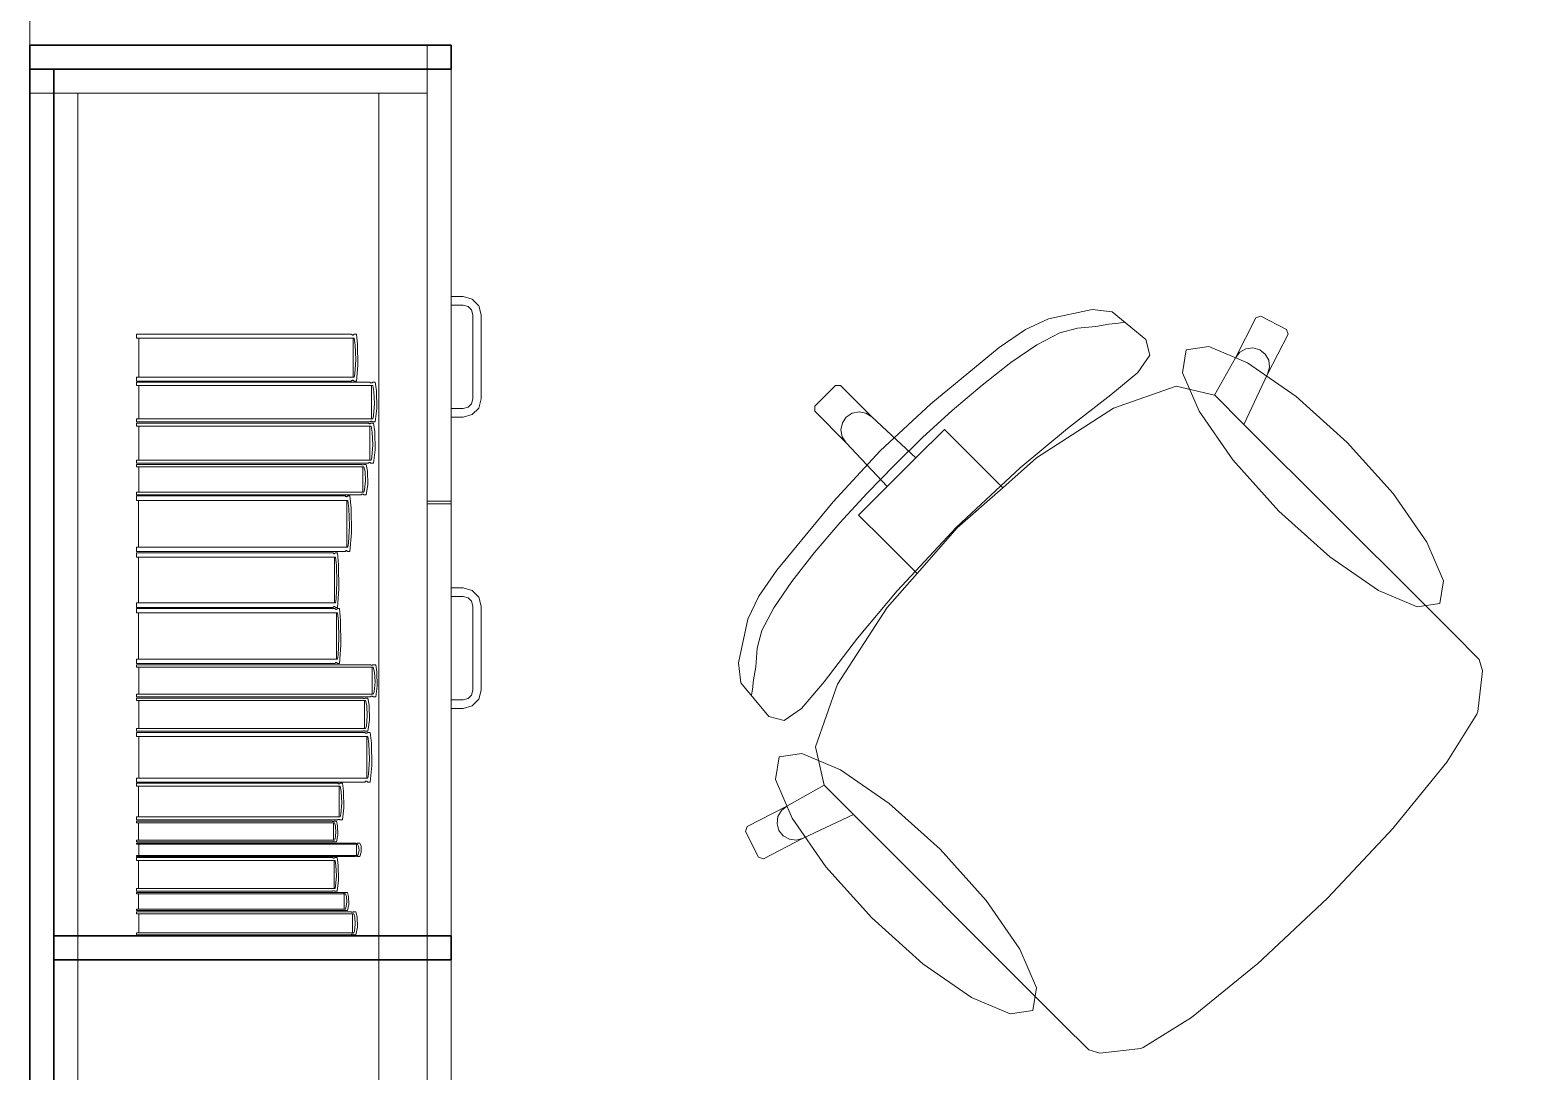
# Model space of a CAD drawing. Header units: inches. Extents: x -19 to 5698, y -728 to 92.
# Drawn here: x 317.27 to 318.507, y 38.293 to 39.158 of the extents above; entities that cross this region are included whole.
import ezdxf

# ---------------------------------------------------------------- set-up
doc = ezdxf.new("R2010")
doc.units = ezdxf.units.IN
doc.header["$MEASUREMENT"] = 0
doc.set_wipeout_variables(frame=1)
doc.linetypes.add('Wipeout_Contour', pattern=[1, 0, -1])
doc.layers.add('02 _ ARQ _ ZON _ Espacio.3D', color=7, linetype='Continuous')
doc.layers.add('Interior - Mobiliario', color=7, linetype='Continuous')

msp = doc.modelspace()

# ---------------------------------------------------------------- linework, layer by layer
at = {"layer": '02 _ ARQ _ ZON _ Espacio.3D', "color": 254, "linetype": 'Continuous', "lineweight": 0, "flags": 128}
msp.add_lwpolyline([(322.07, 31), (322.07, 29.7), (328.0701, 29.7), (328.0701, 30.2), (328.57, 30.2), (328.5701, 30.7), (328.92, 30.7), (328.92, 31.899), (330.2701, 31.899), (330.2701, 32.9963), (328.92, 32.9963), (328.9203, 36.3463), (321.57, 36.3463), (321.57, 39.4), (321.17, 39.4), (321.17, 39.75), (317.27, 39.75), (317.27, 29.75), (320.97, 29.75), (320.97, 30.2), (321.57, 30.2), (321.57, 31)], close=True, dxfattribs=at)
at = {"layer": 'Interior - Mobiliario', "color": 175, "linetype": 'Continuous', "lineweight": 13}
for p, q in [((317.29, 39.1257), (317.6, 39.1257)), ((317.29, 37.6657), (317.29, 39.1257)), ((317.6, 39.1257), (317.6, 37.6657)), ((317.31, 39.1057), (317.56, 39.1057)), ((317.56, 39.1057), (317.6, 39.1057)), ((317.63, 38.9367), (317.62, 38.9367)), ((317.62, 38.9367), (317.62, 38.9297)), ((317.62, 38.9297), (317.63, 38.9297)), ((317.6375, 38.9347), (317.63, 38.9367)), ((317.63, 38.9297), (317.634, 38.9286)), ((317.634, 38.9286), (317.6369, 38.9257)), ((317.6369, 38.9257), (317.638, 38.9217)), ((317.643, 38.9292), (317.6375, 38.9347)), ((317.645, 38.9217), (317.643, 38.9292)), ((318.1522, 38.9261), (318.116, 38.9183)), ((318.169, 38.9242), (318.1522, 38.9261)), ((317.638, 38.9217), (317.638, 38.8517)), ((317.645, 38.8517), (317.645, 38.9217)), ((318.116, 38.9183), (318.0968, 38.9094)), ((318.1554, 38.9118), (318.1662, 38.9138)), ((318.1662, 38.9138), (318.1742, 38.9146)), ((318.1968, 38.901), (318.169, 38.9242)), ((318.1742, 38.9146), (318.1787, 38.9154)), ((318.2882, 38.919), (318.2712, 38.8859)), ((318.2922, 38.9204), (318.2882, 38.919)), ((318.3136, 38.9095), (318.2922, 38.9204)), ((317.3587, 38.9023), (317.3587, 38.9054)), ((317.3587, 38.9054), (317.5372, 38.9054)), ((317.5394, 38.9023), (317.3587, 38.9023)), ((317.3605, 38.8697), (317.3605, 38.9023)), ((317.5372, 38.9054), (317.5373, 38.9052)), ((317.5373, 38.9052), (317.5376, 38.905)), ((317.5376, 38.905), (317.5378, 38.9049)), ((317.5378, 38.9049), (317.5381, 38.9048)), ((317.5381, 38.9048), (317.5384, 38.9048)), ((317.5384, 38.9048), (317.5386, 38.9049)), ((317.5385, 38.9023), (317.5385, 38.8697)), ((317.5386, 38.9049), (317.5389, 38.905)), ((317.5389, 38.905), (317.5391, 38.9053)), ((317.5391, 38.9053), (317.5392, 38.9054)), ((317.5392, 38.9054), (317.5412, 38.9054)), ((317.5402, 38.8965), (317.5394, 38.9023)), ((317.5412, 38.9054), (317.5422, 38.8969)), ((318.0968, 38.9094), (318.0751, 38.8945)), ((318.1064, 38.8967), (318.1253, 38.9067)), ((318.1253, 38.9067), (318.14, 38.9106)), ((318.14, 38.9106), (318.1554, 38.9118)), ((318.2002, 38.8881), (318.1968, 38.901)), ((318.2979, 38.8724), (318.3149, 38.9055)), ((318.3149, 38.9055), (318.3136, 38.9095)), ((317.5407, 38.8845), (317.5402, 38.8965)), ((317.5422, 38.8969), (317.5424, 38.8795)), ((318.0751, 38.8945), (318.0184, 38.8476)), ((318.0846, 38.8819), (318.1064, 38.8967)), ((318.1902, 38.8738), (318.2002, 38.8881)), ((318.2748, 38.8906), (318.2712, 38.8859)), ((318.28, 38.8934), (318.2748, 38.8906)), ((318.2858, 38.8942), (318.28, 38.8934)), ((318.2914, 38.8926), (318.2858, 38.8942)), ((318.296, 38.889), (318.2914, 38.8926)), ((318.2989, 38.8839), (318.296, 38.889)), ((317.5399, 38.8726), (317.5407, 38.8845)), ((317.5424, 38.8795), (317.5412, 38.8666)), ((318.0608, 38.8633), (318.0846, 38.8819)), ((318.2712, 38.8859), (318.2539, 38.8549)), ((318.2979, 38.8724), (318.2995, 38.8781)), ((318.2995, 38.8781), (318.2989, 38.8839)), ((317.3587, 38.8666), (317.3587, 38.8697)), ((317.3587, 38.8697), (317.5394, 38.8697)), ((317.5372, 38.8666), (317.3587, 38.8666)), ((317.3587, 38.8629), (317.3587, 38.8656)), ((317.3587, 38.8656), (317.5524, 38.8656)), ((317.5548, 38.8629), (317.3587, 38.8629)), ((317.3607, 38.8353), (317.3607, 38.8629)), ((317.5373, 38.8667), (317.5372, 38.8666)), ((317.5375, 38.867), (317.5373, 38.8667)), ((317.5378, 38.8671), (317.5375, 38.867)), ((317.538, 38.8672), (317.5378, 38.8671)), ((317.5383, 38.8672), (317.538, 38.8672)), ((317.5386, 38.8671), (317.5383, 38.8672)), ((317.5388, 38.867), (317.5386, 38.8671)), ((317.5391, 38.8668), (317.5388, 38.867)), ((317.5392, 38.8666), (317.5391, 38.8668)), ((317.5412, 38.8666), (317.5392, 38.8666)), ((317.5394, 38.8697), (317.5399, 38.8726)), ((317.5524, 38.8656), (317.5526, 38.8654)), ((317.5526, 38.8654), (317.5529, 38.8652)), ((317.5529, 38.8652), (317.5531, 38.8651)), ((317.5531, 38.8651), (317.5534, 38.865)), ((317.5534, 38.865), (317.5537, 38.865)), ((317.5537, 38.865), (317.554, 38.8651)), ((317.5538, 38.8629), (317.5538, 38.8353)), ((317.554, 38.8651), (317.5543, 38.8652)), ((317.5543, 38.8652), (317.5545, 38.8654)), ((317.5545, 38.8654), (317.5546, 38.8656)), ((317.5546, 38.8656), (317.5568, 38.8656)), ((317.5557, 38.858), (317.5548, 38.8629)), ((317.5568, 38.8656), (317.5579, 38.8584)), ((317.939, 38.8628), (317.9304, 38.8543)), ((317.9432, 38.8629), (317.939, 38.8628)), ((317.9693, 38.8368), (317.9432, 38.8629)), ((318.036, 38.8421), (318.0608, 38.8633)), ((318.1679, 38.8552), (318.1902, 38.8738)), ((318.2783, 38.8306), (318.2979, 38.8724)), ((317.5562, 38.8479), (317.5557, 38.858)), ((317.5579, 38.8584), (317.5581, 38.8437)), ((317.638, 38.8517), (317.6369, 38.8477)), ((317.643, 38.8442), (317.645, 38.8517)), ((317.9219, 38.8458), (317.9304, 38.8543)), ((318.1318, 38.8272), (318.1679, 38.8552)), ((318.2219, 38.8624), (318.17, 38.844)), ((318.2539, 38.8549), (318.2219, 38.8624)), ((318.2541, 38.8549), (318.2539, 38.8549)), ((318.2541, 38.8549), (318.2783, 38.8306)), ((317.5554, 38.8378), (317.5562, 38.8479)), ((317.5581, 38.8437), (317.5568, 38.8327)), ((317.63, 38.8437), (317.62, 38.8437)), ((317.62, 38.8437), (317.62, 38.8367)), ((317.634, 38.8448), (317.63, 38.8437)), ((317.63, 38.8367), (317.6375, 38.8387)), ((317.6369, 38.8477), (317.634, 38.8448)), ((317.6375, 38.8387), (317.643, 38.8442)), ((317.9219, 38.8415), (317.9219, 38.8458)), ((317.9479, 38.8154), (317.9219, 38.8415)), ((317.9529, 38.84), (317.948, 38.8367)), ((317.9587, 38.8411), (317.9529, 38.84)), ((317.9644, 38.84), (317.9587, 38.8411)), ((317.9693, 38.8368), (317.9644, 38.84)), ((318.0184, 38.8476), (317.9762, 38.8085)), ((318.0114, 38.8196), (318.036, 38.8421)), ((318.17, 38.844), (318.1061, 38.8027)), ((317.3587, 38.8327), (317.3587, 38.8353)), ((317.3587, 38.8353), (317.5548, 38.8353)), ((317.5524, 38.8327), (317.3587, 38.8327)), ((317.3587, 38.829), (317.3587, 38.8317)), ((317.3587, 38.8317), (317.5512, 38.8317)), ((317.5535, 38.829), (317.3587, 38.829)), ((317.3606, 38.801), (317.3606, 38.829)), ((317.5512, 38.8317), (317.5513, 38.8315)), ((317.5513, 38.8315), (317.5516, 38.8313)), ((317.5516, 38.8313), (317.5518, 38.8312)), ((317.5518, 38.8312), (317.5521, 38.8311)), ((317.5521, 38.8311), (317.5524, 38.8311)), ((317.5525, 38.8328), (317.5524, 38.8327)), ((317.5524, 38.8311), (317.5527, 38.8312)), ((317.5528, 38.833), (317.5525, 38.8328)), ((317.5525, 38.829), (317.5525, 38.801)), ((317.5527, 38.8312), (317.553, 38.8314)), ((317.5531, 38.8332), (317.5528, 38.833)), ((317.553, 38.8314), (317.5532, 38.8316)), ((317.5534, 38.8332), (317.5531, 38.8332)), ((317.5532, 38.8316), (317.5533, 38.8317)), ((317.5533, 38.8317), (317.5555, 38.8317)), ((317.5536, 38.8332), (317.5534, 38.8332)), ((317.5544, 38.824), (317.5535, 38.829)), ((317.5539, 38.8332), (317.5536, 38.8332)), ((317.5542, 38.8331), (317.5539, 38.8332)), ((317.5545, 38.8329), (317.5542, 38.8331)), ((317.5546, 38.8327), (317.5545, 38.8329)), ((317.5568, 38.8327), (317.5546, 38.8327)), ((317.5548, 38.8353), (317.5554, 38.8378)), ((317.5555, 38.8317), (317.5566, 38.8244)), ((317.62, 38.8367), (317.63, 38.8367)), ((317.9436, 38.826), (317.9448, 38.8318)), ((317.9447, 38.8203), (317.9436, 38.826)), ((317.9448, 38.8318), (317.948, 38.8367)), ((318.0058, 38.8028), (317.9693, 38.8368)), ((318.0295, 38.8264), (318.0058, 38.8028)), ((318.0506, 38.8053), (318.0295, 38.8264)), ((318.0924, 38.7945), (318.1318, 38.8272)), ((318.4262, 38.6828), (318.2783, 38.8306)), ((317.5541, 38.8035), (317.5549, 38.8137)), ((317.5549, 38.8137), (317.5544, 38.824)), ((317.5566, 38.8244), (317.5568, 38.8094)), ((317.9479, 38.8154), (317.9447, 38.8203)), ((317.9819, 38.7789), (317.9479, 38.8154)), ((317.988, 38.7968), (318.0114, 38.8196)), ((317.3587, 38.7983), (317.3587, 38.801)), ((317.3587, 38.801), (317.5535, 38.801)), ((317.5535, 38.801), (317.5541, 38.8035)), ((317.5568, 38.8094), (317.5555, 38.7983)), ((317.9371, 38.7663), (317.9762, 38.8085)), ((318.0058, 38.8028), (317.9939, 38.7908)), ((318.078, 38.7779), (318.0506, 38.8053)), ((318.1061, 38.8027), (318.078, 38.7779)), ((317.5512, 38.7983), (317.3587, 38.7983)), ((317.3587, 38.7953), (317.3587, 38.7973)), ((317.3587, 38.7973), (317.5452, 38.7973)), ((317.5475, 38.7953), (317.3587, 38.7953)), ((317.3606, 38.7742), (317.3606, 38.7953)), ((317.5452, 38.7973), (317.5454, 38.7972)), ((317.5454, 38.7972), (317.5456, 38.797)), ((317.5456, 38.797), (317.5459, 38.7969)), ((317.5459, 38.7969), (317.5462, 38.7969)), ((317.5462, 38.7969), (317.5465, 38.7969)), ((317.5465, 38.7969), (317.5468, 38.7969)), ((317.5466, 38.7953), (317.5466, 38.7742)), ((317.5468, 38.7969), (317.547, 38.797)), ((317.547, 38.797), (317.5473, 38.7972)), ((317.5473, 38.7972), (317.5474, 38.7973)), ((317.5474, 38.7973), (317.5494, 38.7973)), ((317.5484, 38.7915), (317.5475, 38.7953)), ((317.5489, 38.7838), (317.5484, 38.7915)), ((317.5494, 38.7973), (317.5505, 38.7918)), ((317.5505, 38.7918), (317.5507, 38.7806)), ((317.5513, 38.7984), (317.5512, 38.7983)), ((317.5515, 38.7986), (317.5513, 38.7984)), ((317.5518, 38.7988), (317.5515, 38.7986)), ((317.5521, 38.7988), (317.5518, 38.7988)), ((317.5524, 38.7989), (317.5521, 38.7988)), ((317.5526, 38.7988), (317.5524, 38.7989)), ((317.5529, 38.7987), (317.5526, 38.7988)), ((317.5532, 38.7985), (317.5529, 38.7987)), ((317.5533, 38.7983), (317.5532, 38.7985)), ((317.5555, 38.7983), (317.5533, 38.7983)), ((317.988, 38.7968), (317.9651, 38.7733)), ((317.9819, 38.7789), (317.9939, 38.7908)), ((318.0397, 38.7451), (318.0924, 38.7945)), ((317.5481, 38.7761), (317.5489, 38.7838)), ((317.5507, 38.7806), (317.5494, 38.7722)), ((317.9583, 38.7553), (317.9819, 38.7789)), ((318.078, 38.7779), (318.0401, 38.7446)), ((317.3587, 38.7722), (317.3587, 38.7742)), ((317.3587, 38.7742), (317.5475, 38.7742)), ((317.5452, 38.7722), (317.3587, 38.7722)), ((317.3587, 38.7675), (317.3587, 38.7712)), ((317.3587, 38.7712), (317.532, 38.7712)), ((317.5341, 38.7675), (317.3587, 38.7675)), ((317.3604, 38.7286), (317.3604, 38.7675)), ((317.532, 38.7712), (317.5321, 38.771)), ((317.5321, 38.771), (317.5324, 38.7707)), ((317.5324, 38.7707), (317.5326, 38.7706)), ((317.5326, 38.7706), (317.5329, 38.7705)), ((317.5329, 38.7705), (317.5331, 38.7705)), ((317.5331, 38.7705), (317.5334, 38.7706)), ((317.5332, 38.7675), (317.5332, 38.7286)), ((317.5334, 38.7706), (317.5336, 38.7708)), ((317.5336, 38.7708), (317.5338, 38.7711)), ((317.5338, 38.7711), (317.5339, 38.7712)), ((317.5339, 38.7712), (317.5359, 38.7712)), ((317.5349, 38.7606), (317.5341, 38.7675)), ((317.5359, 38.7712), (317.5368, 38.7611)), ((317.5454, 38.7723), (317.5452, 38.7722)), ((317.5456, 38.7725), (317.5454, 38.7723)), ((317.5459, 38.7726), (317.5456, 38.7725)), ((317.5461, 38.7727), (317.5459, 38.7726)), ((317.5464, 38.7727), (317.5461, 38.7727)), ((317.5467, 38.7726), (317.5464, 38.7727)), ((317.547, 38.7725), (317.5467, 38.7726)), ((317.5472, 38.7724), (317.547, 38.7725)), ((317.5474, 38.7722), (317.5472, 38.7724)), ((317.5494, 38.7722), (317.5474, 38.7722)), ((317.5475, 38.7742), (317.5481, 38.7761)), ((317.62, 38.7667), (317.6, 38.7667)), ((317.62, 38.7647), (317.6, 38.7647)), ((317.8903, 38.7096), (317.9371, 38.7663)), ((317.9651, 38.7733), (317.9426, 38.7487)), ((317.5354, 38.7463), (317.5349, 38.7606)), ((317.5368, 38.7611), (317.5371, 38.7404)), ((317.9795, 38.7341), (317.9583, 38.7553)), ((317.5346, 38.7321), (317.5354, 38.7463)), ((317.5371, 38.7404), (317.5359, 38.7249)), ((317.9426, 38.7487), (317.9214, 38.7239)), ((318.0397, 38.7451), (317.9902, 38.6923)), ((318.0068, 38.7067), (318.0401, 38.7446)), ((317.3587, 38.7249), (317.3587, 38.7286)), ((317.3587, 38.7286), (317.5341, 38.7286)), ((317.5341, 38.7286), (317.5346, 38.7321)), ((318.0068, 38.7067), (317.9795, 38.7341)), ((317.532, 38.7249), (317.3587, 38.7249)), ((317.3587, 38.7203), (317.3587, 38.7239)), ((317.3587, 38.7239), (317.5219, 38.7239)), ((317.5239, 38.7203), (317.3587, 38.7203)), ((317.3603, 38.6823), (317.3603, 38.7203)), ((317.5219, 38.7239), (317.5221, 38.7237)), ((317.5221, 38.7237), (317.5223, 38.7234)), ((317.5223, 38.7234), (317.5225, 38.7233)), ((317.5225, 38.7233), (317.5228, 38.7232)), ((317.5228, 38.7232), (317.523, 38.7232)), ((317.523, 38.7232), (317.5232, 38.7233)), ((317.5231, 38.7203), (317.5231, 38.6823)), ((317.5232, 38.7233), (317.5235, 38.7235)), ((317.5235, 38.7235), (317.5237, 38.7238)), ((317.5237, 38.7238), (317.5238, 38.7239)), ((317.5238, 38.7239), (317.5256, 38.7239)), ((317.5247, 38.7135), (317.5239, 38.7203)), ((317.5256, 38.7239), (317.5265, 38.714)), ((317.5321, 38.7251), (317.532, 38.7249)), ((317.5323, 38.7254), (317.5321, 38.7251)), ((317.5325, 38.7256), (317.5323, 38.7254)), ((317.5328, 38.7257), (317.5325, 38.7256)), ((317.5331, 38.7257), (317.5328, 38.7257)), ((317.5333, 38.7256), (317.5331, 38.7257)), ((317.5336, 38.7254), (317.5333, 38.7256)), ((317.5338, 38.7252), (317.5336, 38.7254)), ((317.5339, 38.7249), (317.5338, 38.7252)), ((317.5359, 38.7249), (317.5339, 38.7249)), ((317.9214, 38.7239), (317.9028, 38.7001)), ((317.5251, 38.6996), (317.5247, 38.7135)), ((317.5265, 38.714), (317.5267, 38.6937)), ((317.8754, 38.6879), (317.8903, 38.7096)), ((317.982, 38.6786), (318.0068, 38.7067)), ((317.5244, 38.6857), (317.5251, 38.6996)), ((317.5267, 38.6937), (317.5256, 38.6786)), ((317.62, 38.6947), (317.63, 38.6947)), ((317.62, 38.6877), (317.62, 38.6947)), ((317.63, 38.6947), (317.6375, 38.6927)), ((317.6375, 38.6927), (317.643, 38.6872)), ((317.9028, 38.7001), (317.888, 38.6783)), ((317.9902, 38.6923), (317.9575, 38.653)), ((317.3587, 38.6786), (317.3587, 38.6823)), ((317.3587, 38.6823), (317.5239, 38.6823)), ((317.5219, 38.6786), (317.3587, 38.6786)), ((317.3587, 38.674), (317.3587, 38.6776)), ((317.3587, 38.6776), (317.5235, 38.6776)), ((317.522, 38.6788), (317.5219, 38.6786)), ((317.5222, 38.6791), (317.522, 38.6788)), ((317.5225, 38.6793), (317.5222, 38.6791)), ((317.5227, 38.6794), (317.5225, 38.6793)), ((317.523, 38.6794), (317.5227, 38.6794)), ((317.5232, 38.6793), (317.523, 38.6794)), ((317.5234, 38.6791), (317.5232, 38.6793)), ((317.5236, 38.6789), (317.5234, 38.6791)), ((317.5235, 38.6776), (317.5236, 38.6774)), ((317.5238, 38.6786), (317.5236, 38.6789)), ((317.5236, 38.6774), (317.5238, 38.6771)), ((317.5256, 38.6786), (317.5238, 38.6786)), ((317.5239, 38.6823), (317.5244, 38.6857)), ((317.525, 38.6772), (317.5252, 38.6775)), ((317.5252, 38.6775), (317.5253, 38.6776)), ((317.5253, 38.6776), (317.5272, 38.6776)), ((317.5272, 38.6776), (317.5281, 38.6676)), ((317.63, 38.6877), (317.62, 38.6877)), ((317.634, 38.6866), (317.63, 38.6877)), ((317.6369, 38.6837), (317.634, 38.6866)), ((317.638, 38.6797), (317.6369, 38.6837)), ((317.638, 38.6097), (317.638, 38.6797)), ((317.643, 38.6872), (317.645, 38.6797)), ((317.645, 38.6797), (317.645, 38.6097)), ((317.8664, 38.6687), (317.8754, 38.6879)), ((317.888, 38.6783), (317.878, 38.6595)), ((317.9407, 38.6148), (317.982, 38.6786)), ((318.4517, 38.6573), (318.4262, 38.6828)), ((317.5255, 38.674), (317.3587, 38.674)), ((317.3604, 38.6356), (317.3604, 38.674)), ((317.5238, 38.6771), (317.5241, 38.677)), ((317.5241, 38.677), (317.5243, 38.6769)), ((317.5243, 38.6769), (317.5246, 38.6769)), ((317.5246, 38.6769), (317.5248, 38.677)), ((317.5246, 38.674), (317.5246, 38.6356)), ((317.5248, 38.677), (317.525, 38.6772)), ((317.5263, 38.6671), (317.5255, 38.674)), ((317.5267, 38.6531), (317.5263, 38.6671)), ((317.5281, 38.6676), (317.5283, 38.6472)), ((317.8586, 38.6326), (317.8664, 38.6687)), ((317.526, 38.639), (317.5267, 38.6531)), ((317.878, 38.6595), (317.8741, 38.6447)), ((317.9575, 38.653), (317.9296, 38.6168)), ((318.4736, 38.6353), (318.4517, 38.6573)), ((317.5283, 38.6472), (317.5272, 38.6319)), ((317.8741, 38.6447), (317.873, 38.6293)), ((317.3587, 38.6319), (317.3587, 38.6356)), ((317.3587, 38.6356), (317.5255, 38.6356)), ((317.5235, 38.6319), (317.3587, 38.6319)), ((317.3587, 38.6288), (317.3587, 38.6309)), ((317.3587, 38.6309), (317.5529, 38.6309)), ((317.5553, 38.6288), (317.3587, 38.6288)), ((317.3607, 38.6065), (317.3607, 38.6288)), ((317.5236, 38.6321), (317.5235, 38.6319)), ((317.5238, 38.6324), (317.5236, 38.6321)), ((317.524, 38.6326), (317.5238, 38.6324)), ((317.5242, 38.6327), (317.524, 38.6326)), ((317.5245, 38.6327), (317.5242, 38.6327)), ((317.5247, 38.6326), (317.5245, 38.6327)), ((317.525, 38.6324), (317.5247, 38.6326)), ((317.5252, 38.6322), (317.525, 38.6324)), ((317.5253, 38.6319), (317.5252, 38.6322)), ((317.5272, 38.6319), (317.5253, 38.6319)), ((317.5255, 38.6356), (317.526, 38.639)), ((317.5529, 38.6309), (317.5531, 38.6308)), ((317.5531, 38.6308), (317.5533, 38.6306)), ((317.5533, 38.6306), (317.5536, 38.6305)), ((317.5536, 38.6305), (317.5539, 38.6305)), ((317.5539, 38.6305), (317.5542, 38.6305)), ((317.5542, 38.6305), (317.5545, 38.6305)), ((317.5543, 38.6288), (317.5543, 38.6065)), ((317.5545, 38.6305), (317.5547, 38.6307)), ((317.5547, 38.6307), (317.555, 38.6308)), ((317.555, 38.6308), (317.5551, 38.6309)), ((317.5551, 38.6309), (317.5573, 38.6309)), ((317.5562, 38.6248), (317.5553, 38.6288)), ((317.5573, 38.6309), (317.5583, 38.6251)), ((317.8605, 38.6158), (317.8586, 38.6326)), ((317.873, 38.6293), (317.8709, 38.6185)), ((318.4765, 38.626), (318.4736, 38.6353)), ((317.5559, 38.6085), (317.5567, 38.6166)), ((317.5567, 38.6166), (317.5562, 38.6248)), ((317.5583, 38.6251), (317.5586, 38.6132)), ((317.8837, 38.5879), (317.8605, 38.6158)), ((317.8709, 38.6185), (317.8702, 38.6105)), ((317.9296, 38.6168), (317.9109, 38.5945)), ((318.4725, 38.5921), (318.4765, 38.626)), ((317.3587, 38.6043), (317.3587, 38.6065)), ((317.3587, 38.6065), (317.5553, 38.6065)), ((317.5529, 38.6043), (317.3587, 38.6043)), ((317.3587, 38.6011), (317.3587, 38.6033)), ((317.3587, 38.6033), (317.5466, 38.6033)), ((317.5466, 38.6033), (317.5468, 38.6032)), ((317.5468, 38.6032), (317.547, 38.603)), ((317.5481, 38.603), (317.5484, 38.6031)), ((317.5484, 38.6031), (317.5486, 38.6032)), ((317.5486, 38.6032), (317.5487, 38.6033)), ((317.5487, 38.6033), (317.5508, 38.6033)), ((317.5508, 38.6033), (317.5519, 38.5973)), ((317.553, 38.6045), (317.5529, 38.6043)), ((317.5533, 38.6046), (317.553, 38.6045)), ((317.5535, 38.6047), (317.5533, 38.6046)), ((317.5538, 38.6048), (317.5535, 38.6047)), ((317.5541, 38.6048), (317.5538, 38.6048)), ((317.5544, 38.6047), (317.5541, 38.6048)), ((317.5547, 38.6046), (317.5544, 38.6047)), ((317.5549, 38.6045), (317.5547, 38.6046)), ((317.5551, 38.6043), (317.5549, 38.6045)), ((317.5573, 38.6043), (317.5551, 38.6043)), ((317.5553, 38.6065), (317.5559, 38.6085)), ((317.5586, 38.6132), (317.5573, 38.6043)), ((317.634, 38.6028), (317.6369, 38.6057)), ((317.6369, 38.6057), (317.638, 38.6097)), ((317.645, 38.6097), (317.643, 38.6022)), ((317.8702, 38.6105), (317.8694, 38.606)), ((317.9224, 38.5628), (317.9407, 38.6148)), ((317.5489, 38.6011), (317.3587, 38.6011)), ((317.3606, 38.5779), (317.3606, 38.6011)), ((317.547, 38.603), (317.5473, 38.6029)), ((317.5473, 38.6029), (317.5476, 38.6029)), ((317.5476, 38.6029), (317.5479, 38.6029)), ((317.5479, 38.6029), (317.5481, 38.603)), ((317.548, 38.6011), (317.548, 38.5779)), ((317.5498, 38.597), (317.5489, 38.6011)), ((317.5503, 38.5885), (317.5498, 38.597)), ((317.5519, 38.5973), (317.5521, 38.5849)), ((317.62, 38.6017), (317.63, 38.6017)), ((317.62, 38.5947), (317.62, 38.6017)), ((317.63, 38.5947), (317.62, 38.5947)), ((317.63, 38.6017), (317.634, 38.6028)), ((317.6375, 38.5967), (317.63, 38.5947)), ((317.643, 38.6022), (317.6375, 38.5967)), ((317.9109, 38.5945), (317.8966, 38.5845)), ((318.4716, 38.59), (318.4725, 38.5921)), ((317.5489, 38.5779), (317.5495, 38.58)), ((317.5495, 38.58), (317.5503, 38.5885)), ((317.5521, 38.5849), (317.5508, 38.5757)), ((317.8966, 38.5845), (317.8837, 38.5879)), ((318.4467, 38.5499), (318.4716, 38.59)), ((317.3587, 38.5757), (317.3587, 38.5779)), ((317.3587, 38.5779), (317.5489, 38.5779)), ((317.5466, 38.5757), (317.3587, 38.5757)), ((317.3587, 38.5714), (317.3587, 38.5747)), ((317.3587, 38.5747), (317.5484, 38.5747)), ((317.5507, 38.5714), (317.3587, 38.5714)), ((317.3606, 38.5368), (317.3606, 38.5714)), ((317.5467, 38.5758), (317.5466, 38.5757)), ((317.547, 38.576), (317.5467, 38.5758)), ((317.5472, 38.5761), (317.547, 38.576)), ((317.5475, 38.5761), (317.5472, 38.5761)), ((317.5478, 38.5761), (317.5475, 38.5761)), ((317.5481, 38.5761), (317.5478, 38.5761)), ((317.5483, 38.576), (317.5481, 38.5761)), ((317.5486, 38.5758), (317.5483, 38.576)), ((317.5484, 38.5747), (317.5486, 38.5745)), ((317.5487, 38.5757), (317.5486, 38.5758)), ((317.5486, 38.5745), (317.5488, 38.5742)), ((317.5508, 38.5757), (317.5487, 38.5757)), ((317.5488, 38.5742), (317.5491, 38.5741)), ((317.5491, 38.5741), (317.5494, 38.574)), ((317.5494, 38.574), (317.5497, 38.574)), ((317.5497, 38.574), (317.5499, 38.5741)), ((317.5498, 38.5714), (317.5498, 38.5368)), ((317.5499, 38.5741), (317.5502, 38.5743)), ((317.5502, 38.5743), (317.5505, 38.5745)), ((317.5505, 38.5745), (317.5506, 38.5747)), ((317.5506, 38.5747), (317.5527, 38.5747)), ((317.5516, 38.5652), (317.5507, 38.5714)), ((317.5527, 38.5747), (317.5537, 38.5657)), ((317.5521, 38.5526), (317.5516, 38.5652)), ((317.5537, 38.5657), (317.554, 38.5473)), ((317.9298, 38.5309), (317.9224, 38.5628)), ((317.5513, 38.54), (317.5521, 38.5526)), ((317.554, 38.5473), (317.5527, 38.5335)), ((318.4031, 38.4963), (318.4467, 38.5499)), ((317.3587, 38.5335), (317.3587, 38.5368)), ((317.3587, 38.5368), (317.5507, 38.5368)), ((317.5484, 38.5335), (317.3587, 38.5335)), ((317.3587, 38.5301), (317.3587, 38.5325)), ((317.3587, 38.5325), (317.5258, 38.5325)), ((317.5279, 38.5301), (317.3587, 38.5301)), ((317.3604, 38.5045), (317.3604, 38.5301)), ((317.5258, 38.5325), (317.526, 38.5324)), ((317.526, 38.5324), (317.5262, 38.5322)), ((317.5262, 38.5322), (317.5264, 38.5321)), ((317.5264, 38.5321), (317.5267, 38.532)), ((317.5267, 38.532), (317.5269, 38.532)), ((317.5269, 38.532), (317.5272, 38.5321)), ((317.527, 38.5301), (317.527, 38.5045)), ((317.5272, 38.5321), (317.5274, 38.5322)), ((317.5274, 38.5322), (317.5276, 38.5324)), ((317.5276, 38.5324), (317.5277, 38.5325)), ((317.5277, 38.5325), (317.5296, 38.5325)), ((317.5286, 38.5255), (317.5279, 38.5301)), ((317.5296, 38.5325), (317.5305, 38.5259)), ((317.5485, 38.5337), (317.5484, 38.5335)), ((317.5488, 38.534), (317.5485, 38.5337)), ((317.549, 38.5341), (317.5488, 38.534)), ((317.5493, 38.5342), (317.549, 38.5341)), ((317.5496, 38.5342), (317.5493, 38.5342)), ((317.5499, 38.5342), (317.5496, 38.5342)), ((317.5502, 38.534), (317.5499, 38.5342)), ((317.5504, 38.5338), (317.5502, 38.534)), ((317.5506, 38.5335), (317.5504, 38.5338)), ((317.5527, 38.5335), (317.5506, 38.5335)), ((317.5507, 38.5368), (317.5513, 38.54)), ((317.8988, 38.5135), (317.9298, 38.5309)), ((317.9299, 38.5306), (317.9298, 38.5309)), ((317.9299, 38.5306), (317.9541, 38.5064)), ((317.5291, 38.5161), (317.5286, 38.5255)), ((317.5305, 38.5259), (317.5307, 38.5122)), ((317.3587, 38.502), (317.3587, 38.5045)), ((317.3587, 38.5045), (317.5279, 38.5045)), ((317.5279, 38.5045), (317.5284, 38.5068)), ((317.5284, 38.5068), (317.5291, 38.5161)), ((317.5307, 38.5122), (317.5296, 38.502)), ((317.8657, 38.4966), (317.8988, 38.5135)), ((317.8906, 38.4989), (317.8913, 38.5048)), ((317.8913, 38.5048), (317.8942, 38.5099)), ((317.8942, 38.5099), (317.8988, 38.5135)), ((317.9541, 38.5064), (317.9123, 38.4868)), ((318.1019, 38.3585), (317.9541, 38.5064)), ((317.5258, 38.502), (317.3587, 38.502)), ((317.3587, 38.4996), (317.3587, 38.501)), ((317.3587, 38.501), (317.5211, 38.501)), ((317.523, 38.4996), (317.3587, 38.4996)), ((317.3603, 38.4851), (317.3603, 38.4996)), ((317.5211, 38.501), (317.5212, 38.5009)), ((317.5212, 38.5009), (317.5214, 38.5008)), ((317.5214, 38.5008), (317.5216, 38.5008)), ((317.5216, 38.5008), (317.5219, 38.5007)), ((317.5219, 38.5007), (317.5221, 38.5008)), ((317.5221, 38.5008), (317.5224, 38.5008)), ((317.5222, 38.4996), (317.5222, 38.4851)), ((317.5224, 38.5008), (317.5226, 38.5009)), ((317.5226, 38.5009), (317.5228, 38.501)), ((317.5228, 38.501), (317.5229, 38.501)), ((317.5229, 38.501), (317.5247, 38.501)), ((317.5238, 38.497), (317.523, 38.4996)), ((317.5242, 38.4917), (317.5238, 38.497)), ((317.5247, 38.501), (317.5256, 38.4972)), ((317.5256, 38.4972), (317.5258, 38.4895)), ((317.5259, 38.5022), (317.5258, 38.502)), ((317.5261, 38.5023), (317.5259, 38.5022)), ((317.5264, 38.5025), (317.5261, 38.5023)), ((317.5266, 38.5025), (317.5264, 38.5025)), ((317.5269, 38.5025), (317.5266, 38.5025)), ((317.5271, 38.5025), (317.5269, 38.5025)), ((317.5273, 38.5024), (317.5271, 38.5025)), ((317.5276, 38.5022), (317.5273, 38.5024)), ((317.5277, 38.502), (317.5276, 38.5022)), ((317.5296, 38.502), (317.5277, 38.502)), ((317.8644, 38.4925), (317.8657, 38.4966)), ((317.8752, 38.4711), (317.8644, 38.4925)), ((317.8921, 38.4933), (317.8906, 38.4989)), ((317.8957, 38.4887), (317.8921, 38.4933)), ((318.3476, 38.4371), (318.4025, 38.4955)), ((318.4025, 38.4955), (318.4031, 38.4963)), ((317.3587, 38.4837), (317.3587, 38.4851)), ((317.3587, 38.4851), (317.523, 38.4851)), ((317.5211, 38.4837), (317.3587, 38.4837)), ((317.3587, 38.4818), (317.3587, 38.4827)), ((317.3587, 38.4827), (317.54, 38.4827)), ((317.5422, 38.4818), (317.3587, 38.4818)), ((317.3605, 38.4725), (317.3605, 38.4818)), ((317.5214, 38.4838), (317.5211, 38.4837)), ((317.5211, 38.4837), (317.5211, 38.4837)), ((317.5216, 38.4839), (317.5214, 38.4838)), ((317.5218, 38.484), (317.5216, 38.4839)), ((317.5221, 38.484), (317.5218, 38.484)), ((317.5223, 38.4839), (317.5221, 38.484)), ((317.5225, 38.4839), (317.5223, 38.4839)), ((317.5228, 38.4838), (317.5225, 38.4839)), ((317.5229, 38.4837), (317.5228, 38.4838)), ((317.5247, 38.4837), (317.5229, 38.4837)), ((317.523, 38.4851), (317.5235, 38.4864)), ((317.5235, 38.4864), (317.5242, 38.4917)), ((317.5258, 38.4895), (317.5247, 38.4837)), ((317.54, 38.4827), (317.5402, 38.4826)), ((317.5402, 38.4826), (317.5404, 38.4826)), ((317.5404, 38.4826), (317.5407, 38.4825)), ((317.5407, 38.4825), (317.5409, 38.4825)), ((317.5409, 38.4825), (317.5412, 38.4825)), ((317.5412, 38.4825), (317.5415, 38.4825)), ((317.5413, 38.4818), (317.5413, 38.4725)), ((317.5415, 38.4825), (317.5417, 38.4826)), ((317.5417, 38.4826), (317.542, 38.4826)), ((317.542, 38.4826), (317.5421, 38.4827)), ((317.5421, 38.4827), (317.5441, 38.4827)), ((317.5431, 38.4801), (317.5422, 38.4818)), ((317.5435, 38.4768), (317.5431, 38.4801)), ((317.5441, 38.4827), (317.5451, 38.4803)), ((317.5451, 38.4803), (317.5453, 38.4753)), ((317.9123, 38.4868), (317.8792, 38.4698)), ((317.9008, 38.4859), (317.8957, 38.4887)), ((317.9067, 38.4852), (317.9008, 38.4859)), ((317.9123, 38.4868), (317.9067, 38.4852)), ((317.3587, 38.4717), (317.3587, 38.4725)), ((317.3587, 38.4725), (317.5422, 38.4725)), ((317.54, 38.4717), (317.3587, 38.4717)), ((317.3587, 38.4684), (317.3587, 38.4707)), ((317.3587, 38.4707), (317.5215, 38.4707)), ((317.5235, 38.4684), (317.3587, 38.4684)), ((317.3603, 38.445), (317.3603, 38.4684)), ((317.5215, 38.4707), (317.5216, 38.4705)), ((317.5216, 38.4705), (317.5219, 38.4704)), ((317.5219, 38.4704), (317.5221, 38.4702)), ((317.5221, 38.4702), (317.5223, 38.4702)), ((317.5223, 38.4702), (317.5226, 38.4702)), ((317.5226, 38.4702), (317.5228, 38.4703)), ((317.5227, 38.4684), (317.5227, 38.445)), ((317.5228, 38.4703), (317.523, 38.4704)), ((317.523, 38.4704), (317.5233, 38.4706)), ((317.5233, 38.4706), (317.5233, 38.4707)), ((317.5233, 38.4707), (317.5252, 38.4707)), ((317.5243, 38.4643), (317.5235, 38.4684)), ((317.5252, 38.4707), (317.5261, 38.4645)), ((317.5401, 38.4717), (317.54, 38.4717)), ((317.5403, 38.4718), (317.5401, 38.4717)), ((317.5406, 38.4718), (317.5403, 38.4718)), ((317.5409, 38.4718), (317.5406, 38.4718)), ((317.5411, 38.4718), (317.5409, 38.4718)), ((317.5414, 38.4718), (317.5411, 38.4718)), ((317.5417, 38.4718), (317.5414, 38.4718)), ((317.5419, 38.4717), (317.5417, 38.4718)), ((317.5421, 38.4717), (317.5419, 38.4717)), ((317.5441, 38.4717), (317.5421, 38.4717)), ((317.5422, 38.4725), (317.5428, 38.4734)), ((317.5428, 38.4734), (317.5435, 38.4768)), ((317.5453, 38.4753), (317.5441, 38.4717)), ((317.8792, 38.4698), (317.8752, 38.4711)), ((317.524, 38.4471), (317.5247, 38.4557)), ((317.5247, 38.4557), (317.5243, 38.4643)), ((317.5261, 38.4645), (317.5263, 38.4521)), ((317.3587, 38.4428), (317.3587, 38.445)), ((317.3587, 38.445), (317.5235, 38.445)), ((317.5215, 38.4428), (317.3587, 38.4428)), ((317.5216, 38.4429), (317.5215, 38.4428)), ((317.5218, 38.4431), (317.5216, 38.4429)), ((317.522, 38.4432), (317.5218, 38.4431)), ((317.5223, 38.4432), (317.522, 38.4432)), ((317.5225, 38.4432), (317.5223, 38.4432)), ((317.5228, 38.4432), (317.5225, 38.4432)), ((317.523, 38.4431), (317.5228, 38.4432)), ((317.5232, 38.4429), (317.523, 38.4431)), ((317.5233, 38.4428), (317.5232, 38.4429)), ((317.5252, 38.4428), (317.5233, 38.4428)), ((317.5235, 38.445), (317.524, 38.4471)), ((317.5263, 38.4521), (317.5252, 38.4428)), ((317.3587, 38.4406), (317.3587, 38.4418)), ((317.3587, 38.4418), (317.53, 38.4418)), ((317.5321, 38.4406), (317.3587, 38.4406)), ((317.3604, 38.4279), (317.3604, 38.4406)), ((317.53, 38.4418), (317.5301, 38.4417)), ((317.5301, 38.4417), (317.5304, 38.4416)), ((317.5304, 38.4416), (317.5306, 38.4416)), ((317.5306, 38.4416), (317.5309, 38.4415)), ((317.5309, 38.4415), (317.5311, 38.4415)), ((317.5311, 38.4415), (317.5314, 38.4416)), ((317.5312, 38.4406), (317.5312, 38.4279)), ((317.5314, 38.4416), (317.5316, 38.4416)), ((317.5316, 38.4416), (317.5318, 38.4417)), ((317.5318, 38.4417), (317.5319, 38.4418)), ((317.5319, 38.4418), (317.5338, 38.4418)), ((317.5329, 38.4383), (317.5321, 38.4406)), ((317.5326, 38.429), (317.5333, 38.4337)), ((317.5333, 38.4337), (317.5329, 38.4383)), ((317.5338, 38.4418), (317.5348, 38.4385)), ((317.535, 38.4317), (317.5338, 38.4267)), ((317.5348, 38.4385), (317.535, 38.4317)), ((318.3476, 38.4371), (318.2893, 38.3823)), ((317.3587, 38.4267), (317.3587, 38.4279)), ((317.3587, 38.4279), (317.5321, 38.4279)), ((317.53, 38.4267), (317.3587, 38.4267)), ((317.3587, 38.4241), (317.3587, 38.4257)), ((317.3587, 38.4257), (317.5369, 38.4257)), ((317.539, 38.4241), (317.3587, 38.4241)), ((317.5301, 38.4267), (317.53, 38.4267)), ((317.5303, 38.4268), (317.5301, 38.4267)), ((317.5306, 38.4269), (317.5303, 38.4268)), ((317.5308, 38.4269), (317.5306, 38.4269)), ((317.5311, 38.4269), (317.5308, 38.4269)), ((317.5313, 38.4269), (317.5311, 38.4269)), ((317.5316, 38.4268), (317.5313, 38.4269)), ((317.5318, 38.4267), (317.5316, 38.4268)), ((317.5319, 38.4267), (317.5318, 38.4267)), ((317.5338, 38.4267), (317.5319, 38.4267)), ((317.5321, 38.4279), (317.5326, 38.429)), ((317.5369, 38.4257), (317.537, 38.4256)), ((317.537, 38.4256), (317.5372, 38.4254)), ((317.5372, 38.4254), (317.5375, 38.4254)), ((317.5375, 38.4254), (317.5378, 38.4253)), ((317.5378, 38.4253), (317.538, 38.4253)), ((317.538, 38.4253), (317.5383, 38.4254)), ((317.5383, 38.4254), (317.5385, 38.4255)), ((317.5385, 38.4255), (317.5388, 38.4256)), ((317.5388, 38.4256), (317.5389, 38.4257)), ((317.5389, 38.4257), (317.5409, 38.4257)), ((317.5399, 38.4213), (317.539, 38.4241)), ((317.5403, 38.4155), (317.5399, 38.4213)), ((317.5409, 38.4257), (317.5419, 38.4215)), ((317.5419, 38.4215), (317.5421, 38.413)), ((318.2884, 38.3816), (318.2348, 38.338)), ((318.2893, 38.3823), (318.2884, 38.3816)), ((318.1274, 38.333), (318.1019, 38.3585)), ((318.1494, 38.3111), (318.1274, 38.333)), ((318.2348, 38.338), (318.1947, 38.3131)), ((318.1587, 38.3082), (318.1494, 38.3111)), ((318.1926, 38.3122), (318.1587, 38.3082)), ((318.1947, 38.3131), (318.1926, 38.3122))]:
    msp.add_line(p, q, dxfattribs=at)
at = {"layer": 'Interior - Mobiliario', "color": 175, "linetype": 'Continuous', "lineweight": 13, "flags": 128}
for points in [[(318.3641, 38.8156), (318.3216, 38.8537), (318.2813, 38.8817), (318.2492, 38.8953), (318.2303, 38.8925), (318.2274, 38.8735), (318.241, 38.8415), (318.269, 38.8011), (318.3072, 38.7586), (318.3497, 38.7205), (318.39, 38.6925), (318.4221, 38.6789), (318.441, 38.6817), (318.4439, 38.7006), (318.4303, 38.7327), (318.4023, 38.7731)], [(317.9692, 38.4206), (317.931, 38.4631), (317.903, 38.5035), (317.8894, 38.5355), (317.8923, 38.5545), (317.9112, 38.5573), (317.9433, 38.5437), (317.9836, 38.5157), (318.0261, 38.4776), (318.0643, 38.4351), (318.0923, 38.3947), (318.1059, 38.3626), (318.103, 38.3437), (318.0841, 38.3409), (318.052, 38.3545), (318.0117, 38.3825)]]:
    msp.add_lwpolyline(points, close=True, dxfattribs=at)

# ---------------------------------------------------------------- next in the draw order: wipeouts: each hides what was drawn before it
at = {"color": 254, "linetype": 'Wipeout_Contour', "lineweight": 0, "ltscale": 9809.730654}
msp.add_wipeout([(317.62, 38.4057), (317.29, 38.4057), (317.29, 38.3857), (317.62, 38.3857)], dxfattribs=at).dxf.layer = 'Interior - Mobiliario'

# ---------------------------------------------------------------- next in the draw order: linework, layer by layer
at = {"layer": 'Interior - Mobiliario', "color": 175, "linetype": 'Continuous', "lineweight": 13}
for p, q in [((317.31, 39.1057), (317.31, 37.6857)), ((317.56, 37.6857), (317.56, 39.1057)), ((317.6, 39.1057), (317.6, 37.6857)), ((317.6, 38.4057), (317.6, 38.7647)), ((317.62, 38.4057), (317.62, 38.7647)), ((317.3605, 38.4082), (317.3605, 38.4241)), ((317.5381, 38.4241), (317.5381, 38.4082)), ((317.29, 38.4057), (317.62, 38.4057)), ((317.29, 38.3857), (317.29, 38.4057)), ((317.3587, 38.4067), (317.3587, 38.4082)), ((317.3587, 38.4082), (317.539, 38.4082)), ((317.5369, 38.4067), (317.3587, 38.4067)), ((317.537, 38.4068), (317.5369, 38.4067)), ((317.5372, 38.4069), (317.537, 38.4068)), ((317.5374, 38.407), (317.5372, 38.4069)), ((317.5377, 38.407), (317.5374, 38.407)), ((317.538, 38.407), (317.5377, 38.407)), ((317.5382, 38.407), (317.538, 38.407)), ((317.5385, 38.4069), (317.5382, 38.407)), ((317.5387, 38.4068), (317.5385, 38.4069)), ((317.5389, 38.4067), (317.5387, 38.4068)), ((317.5409, 38.4067), (317.5389, 38.4067)), ((317.539, 38.4082), (317.5396, 38.4097)), ((317.5396, 38.4097), (317.5403, 38.4155)), ((317.5421, 38.413), (317.5409, 38.4067)), ((317.62, 38.4057), (317.6, 38.4057)), ((317.62, 38.4057), (317.62, 38.3857)), ((317.62, 38.4057), (317.62, 38.3857)), ((317.62, 38.3857), (317.29, 38.3857)), ((317.6, 38.3857), (317.6, 38.0267)), ((317.62, 38.3857), (317.6, 38.3857)), ((317.62, 38.3857), (317.62, 38.0267))]:
    msp.add_line(p, q, dxfattribs=at)
at = {"layer": 'Interior - Mobiliario', "color": 175, "linetype": 'Continuous', "lineweight": 30}
for p, q in [((317.29, 38.3857), (317.29, 38.4057)), ((317.62, 38.4057), (317.29, 38.4057)), ((317.62, 38.3857), (317.62, 38.4057)), ((317.62, 38.3857), (317.29, 38.3857))]:
    msp.add_line(p, q, dxfattribs=at)

# ---------------------------------------------------------------- next in the draw order: wipeouts: each hides what was drawn before it
at = {"color": 254, "linetype": 'Wipeout_Contour', "lineweight": 0, "ltscale": 9809.031167}
msp.add_wipeout([(317.29, 39.1257), (317.27, 39.1257), (317.27, 37.6657), (317.29, 37.6657)], dxfattribs=at).dxf.layer = 'Interior - Mobiliario'

# ---------------------------------------------------------------- next in the draw order: linework, layer by layer
at = {"layer": 'Interior - Mobiliario', "color": 175, "linetype": 'Continuous', "lineweight": 30}
for p, q in [((317.27, 37.6657), (317.27, 39.1257)), ((317.29, 39.1257), (317.27, 39.1257)), ((317.29, 37.6657), (317.29, 39.1257))]:
    msp.add_line(p, q, dxfattribs=at)
at = {"layer": 'Interior - Mobiliario', "color": 175, "linetype": 'Continuous', "lineweight": 13}
for p, q in [((317.27, 39.1257), (317.29, 39.1257)), ((317.27, 37.6657), (317.27, 39.1257)), ((317.29, 39.1257), (317.29, 37.6657)), ((317.27, 39.1057), (317.31, 39.1057)), ((317.27, 37.6857), (317.27, 39.1057)), ((317.29, 38.4057), (317.62, 38.4057)), ((317.29, 38.3857), (317.29, 38.4057)), ((317.62, 38.3857), (317.29, 38.3857))]:
    msp.add_line(p, q, dxfattribs=at)

# ---------------------------------------------------------------- next in the draw order: wipeouts: each hides what was drawn before it
at = {"color": 254, "linetype": 'Wipeout_Contour', "lineweight": 0, "ltscale": 9809.737447}
msp.add_wipeout([(317.62, 39.1457), (317.27, 39.1457), (317.27, 39.1257), (317.62, 39.1257)], dxfattribs=at).dxf.layer = 'Interior - Mobiliario'

# ---------------------------------------------------------------- next in the draw order: linework, layer by layer
at = {"layer": 'Interior - Mobiliario', "color": 175, "linetype": 'Continuous', "lineweight": 30}
for p, q in [((317.27, 39.1257), (317.27, 39.1457)), ((317.62, 39.1457), (317.27, 39.1457)), ((317.62, 39.1257), (317.62, 39.1457)), ((317.62, 39.1257), (317.27, 39.1257))]:
    msp.add_line(p, q, dxfattribs=at)
at = {"layer": 'Interior - Mobiliario', "color": 175, "linetype": 'Continuous', "lineweight": 13}
for p, q in [((317.27, 39.1457), (317.62, 39.1457)), ((317.27, 39.1257), (317.27, 39.1457)), ((317.27, 39.1457), (317.6, 39.1457)), ((317.27, 39.1057), (317.27, 39.1457)), ((317.62, 39.1457), (317.27, 39.1457)), ((317.27, 39.1457), (317.27, 37.6457)), ((317.6, 39.1457), (317.6, 39.1057)), ((317.62, 39.1457), (317.62, 39.1257)), ((317.62, 37.6457), (317.62, 39.1457)), ((317.62, 39.1257), (317.27, 39.1257)), ((317.27, 39.1257), (317.62, 39.1257)), ((317.27, 37.6657), (317.27, 39.1257)), ((317.29, 39.1257), (317.62, 39.1257)), ((317.29, 37.6657), (317.29, 39.1257)), ((317.29, 39.1257), (317.6, 39.1257)), ((317.29, 37.6657), (317.29, 39.1257)), ((317.29, 39.1257), (317.6, 39.1257)), ((317.29, 37.6657), (317.29, 39.1257)), ((317.6, 39.1257), (317.6, 37.6657)), ((317.6, 39.1257), (317.6, 37.6657)), ((317.6, 39.1257), (317.6, 38.7667)), ((317.62, 39.1257), (317.6, 39.1257)), ((317.62, 39.1257), (317.62, 37.6657)), ((317.62, 39.1257), (317.62, 37.6657)), ((317.62, 39.1257), (317.62, 38.7667))]:
    msp.add_line(p, q, dxfattribs=at)

doc.saveas('drawing.dxf')
